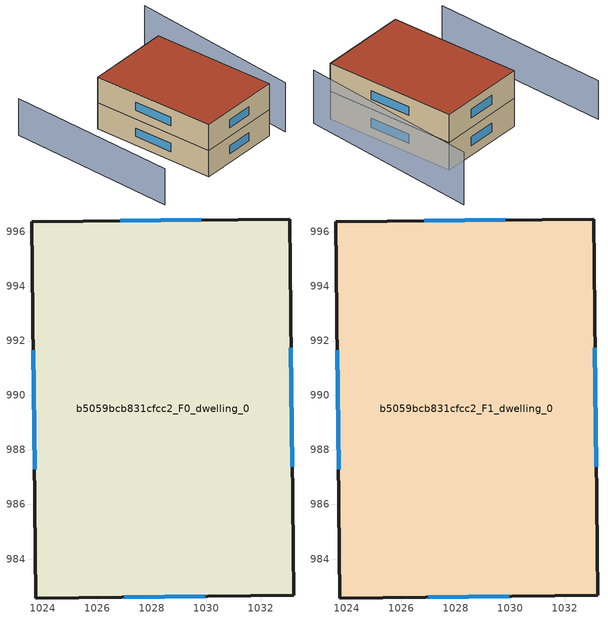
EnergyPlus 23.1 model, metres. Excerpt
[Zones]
b5059bcb831cfcc2_F0_dwelling_0
 floor ground (EU_floor_Construction): 1033.05,996.46 1033.19,982.67 1023.75,982.57 1023.61,996.36 z0
 wall outside (EU_wall_Construction): 1033.05,996.46 1023.61,996.36 1023.75,982.57 1033.19,982.67 1033.05,996.46 z0:3
 window (EU_Window_Construction): 1029.82,996.43 1026.84,996.4 / 1033.15,987.39 1033.1,991.74 / 1026.98,982.61 1029.96,982.64 / 1023.66,991.64 1023.7,987.29 z1.03:1.97
b5059bcb831cfcc2_F1_dwelling_0
 floor to b5059bcb831cfcc2_F0_dwelling_0 (EU_floor_Construction): 1033.05,996.46 1033.19,982.67 1023.75,982.57 1023.61,996.36 z3
 wall outside (EU_wall_Construction): 1033.05,996.46 1023.61,996.36 1023.75,982.57 1033.19,982.67 1033.05,996.46 z3:6
 window (EU_Window_Construction): 1029.82,996.43 1026.84,996.4 / 1033.15,987.39 1033.1,991.74 / 1026.98,982.61 1029.96,982.64 / 1023.66,991.64 1023.7,987.29 z4.03:4.97
 roof outside (EU_roof_Construction): 1033.19,982.67 1033.05,996.46 1023.61,996.36 1023.75,982.57 z6
shading: 1034.69,981.9 1036.74,1001.15 z0:5.7; 1017.88,1001.59 1017.14,982.7 z0:4.2
[Building]
EU S2 Campaign: North Axis=0; Terrain=City; Solar Distribution=FullExterior
[Site:Location]
Cape.Town.Intl.AP: Latitude=-33.965; Longitude=18.602; Time Zone=2; Elevation=46
[SizingPeriod:WeatherFileDays]
AnnualSizingPeriod: Begin Month=1; Begin Day of Month=1; End Month=12; End Day of Month=31; Day of Week for Start Day=Monday; Use Weather File Daylight Saving Period=No; Use Weather File Rain and Snow Indicators=No
[MATERIAL]
EU_InternalMass_Material: Roughness=MediumRough; Thickness=0.1; Conductivity=1; Density=1800; Specific Heat=900; Thermal Absorptance=0.9; Solar Absorptance=0.7; Visible Absorptance=0.7
[MATERIAL:NOMASS] Roughness=MediumRough; Thermal Absorptance=0.9; Solar Absorptance=0.7; Visible Absorptance=0.7
Name | Thermal Resistance
EU_wall_NoMass | 0.493876
EU_roof_NoMass | 0.449382
EU_floor_NoMass | 1.25
[WINDOWMATERIAL:SIMPLEGLAZINGSYSTEM]
EU_Window_SimpleGlazing: UFactor=4.4; Solar Heat Gain Coefficient=0.85; Visible Transmittance=0.85
[CONSTRUCTION]
EU_wall_Construction: EU_wall_NoMass
EU_roof_Construction: EU_roof_NoMass
EU_floor_Construction: EU_floor_NoMass
EU_Window_Construction: EU_Window_SimpleGlazing
EU_InternalMass_Construction: EU_InternalMass_Material
[ZONE] Type=1; Multiplier=1; Ceiling Height=autocalculate; Volume=390.685; Floor Area=autocalculate; Part of Total Floor Area=Yes
b5059bcb831cfcc2_F0_dwelling_0; b5059bcb831cfcc2_F1_dwelling_0
[INTERNALMASS] Construction=EU_InternalMass_Construction; Surface Area=130.228
Name | Zone or ZoneList
b5059bcb831cfcc2_F0_dwelling_0_EU_InternalMass | b5059bcb831cfcc2_F0_dwelling_0
b5059bcb831cfcc2_F1_dwelling_0_EU_InternalMass | b5059bcb831cfcc2_F1_dwelling_0
[OTHEREQUIPMENT] Fuel Type=Electricity; Design Level Calculation Method=Watts/Area; Power per Zone Floor Area=1; Fraction Latent=0; Fraction Radiant=0; Fraction Lost=0; Carbon Dioxide Generation Rate=0; EndUse Subcategory=EU_Step8_InternalGains
Name | Zone or ZoneList or Space or SpaceList | Schedule
EU_Step8_InternalGain_b5059bcb831cfcc2_F0_dwelling_0_f000 | b5059bcb831cfcc2_F0_dwelling_0 | EU_Step8_GainSchedule_b5059bcb831cfcc2_F0_dwelling_0_f000
EU_Step8_InternalGain_b5059bcb831cfcc2_F1_dwelling_0_f000 | b5059bcb831cfcc2_F1_dwelling_0 | EU_Step8_GainSchedule_b5059bcb831cfcc2_F1_dwelling_0_f000
[ZONEVENTILATION:DESIGNFLOWRATE] Schedule=EU_AlwaysOn; Design Flow Rate Calculation Method=AirChanges/Hour; Air Changes per Hour=0.64; Ventilation Type=Natural; Fan Pressure Rise=0; Fan Total Efficiency=1; Constant Term Coefficient=1; Temperature Term Coefficient=0; Velocity Term Coefficient=0; Velocity Squared Term Coefficient=0; Minimum Indoor Temperature=-100; Maximum Indoor Temperature=100; Delta Temperature=-100; Minimum Outdoor Temperature=-100; Maximum Outdoor Temperature=100; Maximum Wind Speed=40
Name | Zone or ZoneList or Space or SpaceList
EU_ConstantAir_b5059bcb831cfcc2_F0_dwelling_0 | b5059bcb831cfcc2_F0_dwelling_0
EU_ConstantAir_b5059bcb831cfcc2_F1_dwelling_0 | b5059bcb831cfcc2_F1_dwelling_0
[HVACTEMPLATE:THERMOSTAT] Constant Heating Setpoint=20; Constant Cooling Setpoint=50
EU_HeatOnly_b5059bcb831cfcc2_F0_dwelling_0; EU_HeatOnly_b5059bcb831cfcc2_F1_dwelling_0
[HVACTEMPLATE:ZONE:IDEALLOADSAIRSYSTEM] System Availability Schedule=EU_AlwaysOn; Maximum Heating Supply Air Temperature=50; Minimum Cooling Supply Air Temperature=13; Maximum Heating Supply Air Humidity Ratio=0.0156; Minimum Cooling Supply Air Humidity Ratio=0.0077; Heating Limit=NoLimit; Cooling Limit=NoLimit; Heating Availability Schedule=EU_AlwaysOn; Cooling Availability Schedule=EU_CoolingOff; Dehumidification Control Type=ConstantSensibleHeatRatio; Cooling Sensible Heat Ratio=0.7; Dehumidification Setpoint=60; Humidification Control Type=None; Humidification Setpoint=30; Outdoor Air Method=None; Outdoor Air Flow Rate per Person=0.00944; Outdoor Air Flow Rate per Zone Floor Area=0; Outdoor Air Flow Rate per Zone=0; Demand Controlled Ventilation Type=None; Outdoor Air Economizer Type=NoEconomizer; Heat Recovery Type=None; Sensible Heat Recovery Effectiveness=0.7; Latent Heat Recovery Effectiveness=0.65
Name | Template Thermostat
b5059bcb831cfcc2_F0_dwelling_0 | EU_HeatOnly_b5059bcb831cfcc2_F0_dwelling_0
b5059bcb831cfcc2_F1_dwelling_0 | EU_HeatOnly_b5059bcb831cfcc2_F1_dwelling_0
[SIZING:ZONE] Zone Cooling Design Supply Air Temperature Input Method=SupplyAirTemperature; Zone Cooling Design Supply Air Temperature=13; Zone Heating Design Supply Air Temperature Input Method=SupplyAirTemperature; Zone Heating Design Supply Air Temperature=50; Zone Cooling Design Supply Air Humidity Ratio=0.008; Zone Heating Design Supply Air Humidity Ratio=0.008; Cooling Design Air Flow Method=DesignDay; Cooling Design Air Flow Rate=0; Cooling Minimum Air Flow per Zone Floor Area=0.000762; Cooling Minimum Air Flow=0; Cooling Minimum Air Flow Fraction=0.2; Heating Design Air Flow Method=DesignDay; Heating Design Air Flow Rate=0; Heating Maximum Air Flow per Zone Floor Area=0.002032; Heating Maximum Air Flow=0.141576; Heating Maximum Air Flow Fraction=0.3; Account for Dedicated Outdoor Air System=No; Dedicated Outdoor Air System Control Strategy=NeutralSupplyAir; Dedicated Outdoor Air Low Setpoint Temperature for Design=autosize; Dedicated Outdoor Air High Setpoint Temperature for Design=autosize; Zone Load Sizing Method=Sensible Load Only No Latent Load; Zone Latent Cooling Design Supply Air Humidity Ratio Input Method=HumidityRatioDifference; Zone Cooling Design Supply Air Humidity Ratio Difference=0.005; Zone Latent Heating Design Supply Air Humidity Ratio Input Method=HumidityRatioDifference; Zone Humidification Design Supply Air Humidity Ratio Difference=0.005
b5059bcb831cfcc2_F0_dwelling_0; b5059bcb831cfcc2_F1_dwelling_0
[SCHEDULE:CONSTANT]
Name | Hourly Value
EU_AlwaysOn | 1
EU_CoolingOff | 0
[SCHEDULE:FILE] Column Number=1; Rows to Skip at Top=0; Number of Hours of Data=8760; Column Separator=Comma; Interpolate to Timestep=No; Minutes per Item=60; Adjust Schedule for Daylight Savings=Yes
Name | File
EU_Step8_GainSchedule_b5059bcb831cfcc2_F0_dwelling_0_f000 | ../../schedules/b5059bcb831cfcc2/b5059bcb831cfcc2_F0_dwelling_0_f000_gain.csv
EU_Step8_GainSchedule_b5059bcb831cfcc2_F1_dwelling_0_f000 | ../../schedules/b5059bcb831cfcc2/b5059bcb831cfcc2_F1_dwelling_0_f000_gain.csv
